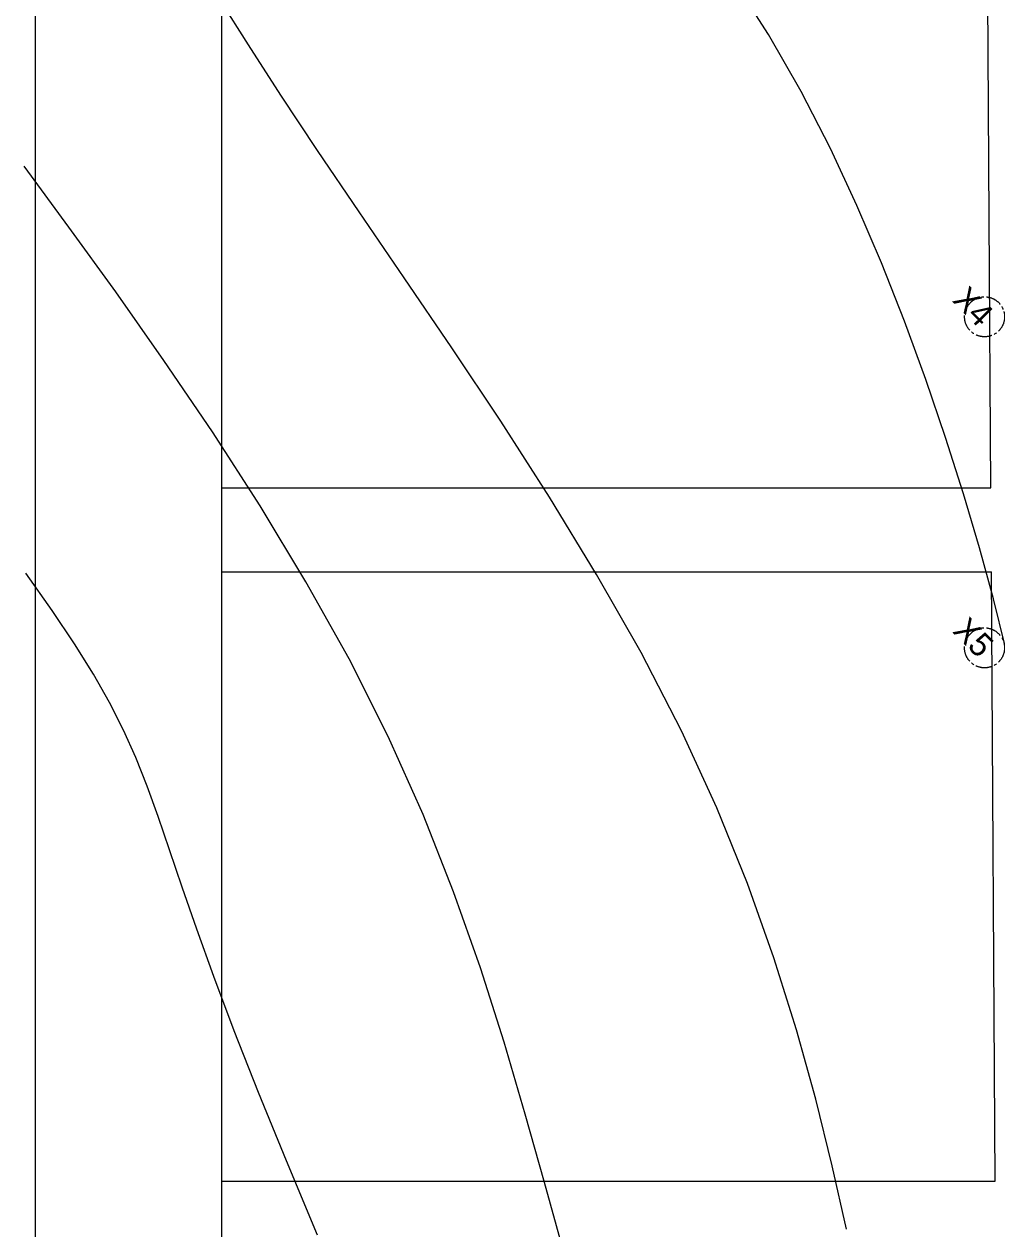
# Model space of a CAD drawing. Header units: millimetres. Extents: x -5316 to 10114, y -10026 to 11025.
# Drawn here: x -5316 to -1852, y -2471 to 1816 of the extents above; entities that cross this region are included whole.
import ezdxf

# ---------------------------------------------------------------- set-up
doc = ezdxf.new("R2010")
doc.units = ezdxf.units.MM
doc.linetypes.add('CENTER2', pattern=[28.575, 19.05, -3.175, 3.175, -3.175])
for name, color, linetype, lineweight in [('1m', 12, 'Continuous', 0), ('AKS', 31, 'CENTER2', 5), ('YOLLAR', 6, 'Continuous', 5)]:
    doc.layers.add(name, color=color, linetype=linetype, lineweight=lineweight)
doc.styles.get("Standard").update_dxf_attribs({"font": 'arial.ttf'})

msp = doc.modelspace()

# ---------------------------------------------------------------- linework, layer by layer
at = {"layer": '1m', "color": 252, "lineweight": 0, "true_color": 0x939598}
for points in [[(-1822, -397.3), (-1863.7, -229.4), (-1913.3, -47.7), (-1970.3, 144.7), (-2034.3, 345.1), (-2104.7, 550.7), (-2181, 758.6), (-2262.8, 966), (-2350, 1170.9), (-2444.5, 1373.7), (-2548.7, 1575.8), (-2664.9, 1778.4), (-2795.4, 1982.9)], [(-2387.4, -2471.7), (-2438.3, -2246.6), (-2497.1, -2009.7), (-2565.7, -1762.5), (-2646, -1506.4), (-2739.8, -1242.7), (-2848.8, -972.9), (-2974.9, -698.4), (-3118.9, -420.7), (-3277.3, -142.7), (-3445.4, 132.7), (-3618.6, 402.4), (-3792.3, 663.6), (-3961.9, 913.2), (-4122.8, 1148.2), (-4270.4, 1365.7), (-4401.2, 1563.3), (-4516.1, 1741.7), (-4617.1, 1902.1)], [(-3398.6, -2537.1), (-3462.4, -2306.7), (-3531, -2062.6), (-3606.5, -1807.2), (-3691, -1542.8), (-3786.5, -1271.7), (-3895, -996.4), (-4018.7, -719.2), (-4158.6, -442.5), (-4312, -168.2), (-4475.5, 101.5), (-4645.2, 364.6), (-4817.8, 619.1), (-4989.4, 862.8), (-5156.6, 1093.7), (-5315.7, 1309.8)], [(-4271.3, -2493.3), (-4381.8, -2228.8), (-4481, -1985.6), (-4567.3, -1766.6), (-4639.9, -1573.6), (-4700.8, -1404.2), (-4752.5, -1255.1), (-4797.5, -1122.9), (-4838.4, -1004.3), (-4877.7, -895.8), (-4918, -794.3), (-4961.7, -696.2), (-5011.4, -598.3), (-5069, -497.1), (-5136.6, -389), (-5216, -270.6), (-5309.3, -138.3)]]:
    msp.add_lwpolyline(points, dxfattribs=at)
at = {"layer": 'AKS', "ltscale": 3}
for centre in [(-1895.7, 774.4), (-1895.8, -403.6)]:
    msp.add_circle(centre, 71.2, dxfattribs=at)
at = {"layer": 'YOLLAR'}
for p, q in [((-4613.3, 4238.5), (-4613.3, -3561.2)), ((-1878.8, 1124.4), (-1888.5, 2746.8)), ((-1873.1, 166.3), (-1878.8, 1124.4)), ((-4613.3, 166.3), (-1873.1, 166.3)), ((-4613.3, -133.7), (-1871.3, -133.7)), ((-1858.4, -2301.6), (-1871.3, -133.7)), ((-4613.3, -2301.6), (-1858.4, -2301.6))]:
    msp.add_line(p, q, dxfattribs=at)
msp.add_lwpolyline([(-5276.1, 11024.7), (-5276.1, -10021), (10113.9, -10021), (10113.9, 11024.7)], close=True, dxfattribs=at)

# ---------------------------------------------------------------- texts
at = {"layer": 'AKS', "lineweight": -2, "ltscale": 3, "char_height": 83.623, "attachment_point": 9, "rotation": 314.5097}
for s, insert in [('{\\fGoldman|b0|i0|c162|p2;X4} ', (-1917.2, 733.2)), ('{\\fGoldman|b0|i0|c162|p2;X5}', (-1917.3, -444.9))]:
    msp.add_mtext_dynamic_manual_height_columns(s, width=115.045, gutter_width=12.5, heights=[91.9], dxfattribs=dict(at, insert=insert))

doc.saveas('drawing.dxf')
